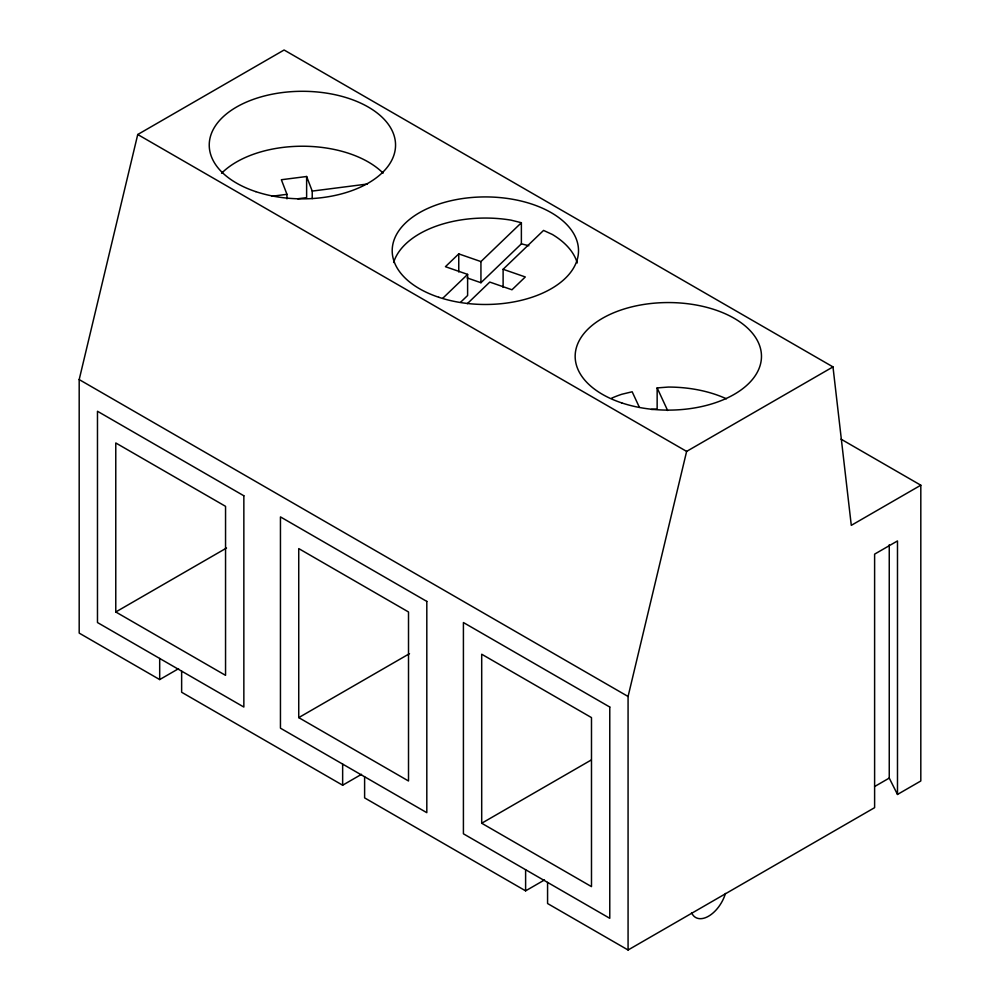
<?xml version="1.0" encoding="UTF-8"?>
<svg xmlns="http://www.w3.org/2000/svg" width="1000" height="1000" viewBox="0 0 1000 1000"><rect width="100%" height="100%" fill="white"/><g stroke="black" fill="none" stroke-linecap="round" stroke-linejoin="round"><path stroke-width="1.5" d="M178.562 668.688L159.688 679.575L79.188 633.1L79.188 379.575L137.738 134.512L284.1 50L832.987 366.9L851.287 525.35L920.812 485.213L920.812 780.987L897.487 794.45L889.25 778.088L889.25 544.775M547.575 882.4L547.575 903.525L628.075 950L628.075 696.475L686.625 451.4L832.987 366.9M393.625 262.488A93.15 53.775 0 0 1 511.037 220.138L521.375 222.725L480.938 261.575L458.762 253.888L445.425 266.688L467.612 274.387L467.612 295.512L460.875 301.988M442.9 298.125L467.612 274.387M467.075 277.9L480.938 282.712L521.375 243.85L521.375 222.725M467.325 303.663L489.787 282.075L511.962 289.775L525.3 276.962L503.113 269.275L503.113 287.387M503.113 269.275L543.55 230.425L552.375 234.475A93.15 53.775 0 0 1 577.238 262.938M115.775 611.975L225.55 675.35L225.55 506.337L115.775 442.962L115.775 611.975L226.537 548.025M298.738 717.613L408.512 780.987L408.512 611.975L298.738 548.587L298.738 717.613L409.5 653.662M181.637 671.125L181.637 692.25L342.65 785.212L361.525 774.312M481.7 823.238L591.487 886.625L591.487 717.6L481.7 654.225L481.7 823.238L591.112 760.075M364.613 776.762L364.613 797.887L525.612 890.85L544.487 879.95M874.613 786.538L889.25 778.088M628.075 950L874.613 807.663L874.613 554.138L897.487 540.938L897.487 794.45M312.225 198.637L312.225 191.088L306.625 176.5L281.363 179.737L286.962 194.325L286.962 198.85M271.637 196.287L286.962 194.325M312.225 191.088L367.413 184.025M297.712 198.775L306.625 197.638L306.625 176.5M651.4 409.475L657.15 409.038L657.15 387.912L668.325 387.062A93.15 53.775 0 0 1 726.413 398.8M521.375 243.85L528.85 245.738M841.05 439.162L920.812 485.213M137.738 134.512L686.625 451.4M79.188 379.575L628.075 696.475M657.15 387.912L667.638 410.513M639.375 407.312L632.163 391.775L621.75 394.275A93.15 53.775 0 0 0 611.625 398.175M525.612 869.712L525.612 890.85M480.938 261.575L480.938 282.712M458.762 253.888L458.762 272M342.65 764.087L342.65 785.212M159.688 658.45L159.688 679.575M725.462 893.45A25.875 14.938 -60 0 1 708.4 916.3A25.875 14.938 -60 0 1 691.562 912.663M221.562 173.287A93.15 53.775 0 0 1 302.238 146.225A93.15 53.775 0 0 1 383.088 173.125M243.85 495.775L97.475 411.262L97.475 622.537L243.85 707.05L243.85 495.775M426.812 601.413L280.45 516.9L280.45 728.175L426.812 812.675L426.812 601.413M609.775 707.038L463.413 622.537L463.413 833.8L609.775 918.312L609.775 707.038M255.825 191.65A93.15 53.775 0 0 0 395.55 145.075A93.15 53.775 0 0 0 255.825 98.5A93.15 53.775 0 0 0 255.825 191.65M438.787 297.275A93.15 53.775 0 0 0 578.513 250.7A93.15 53.775 0 0 0 438.787 204.125A93.15 53.775 0 0 0 438.787 297.275M621.75 402.912A93.15 53.775 0 0 0 761.475 356.337A93.15 53.775 0 0 0 621.75 309.762A93.15 53.775 0 0 0 621.75 402.912"/></g></svg>
